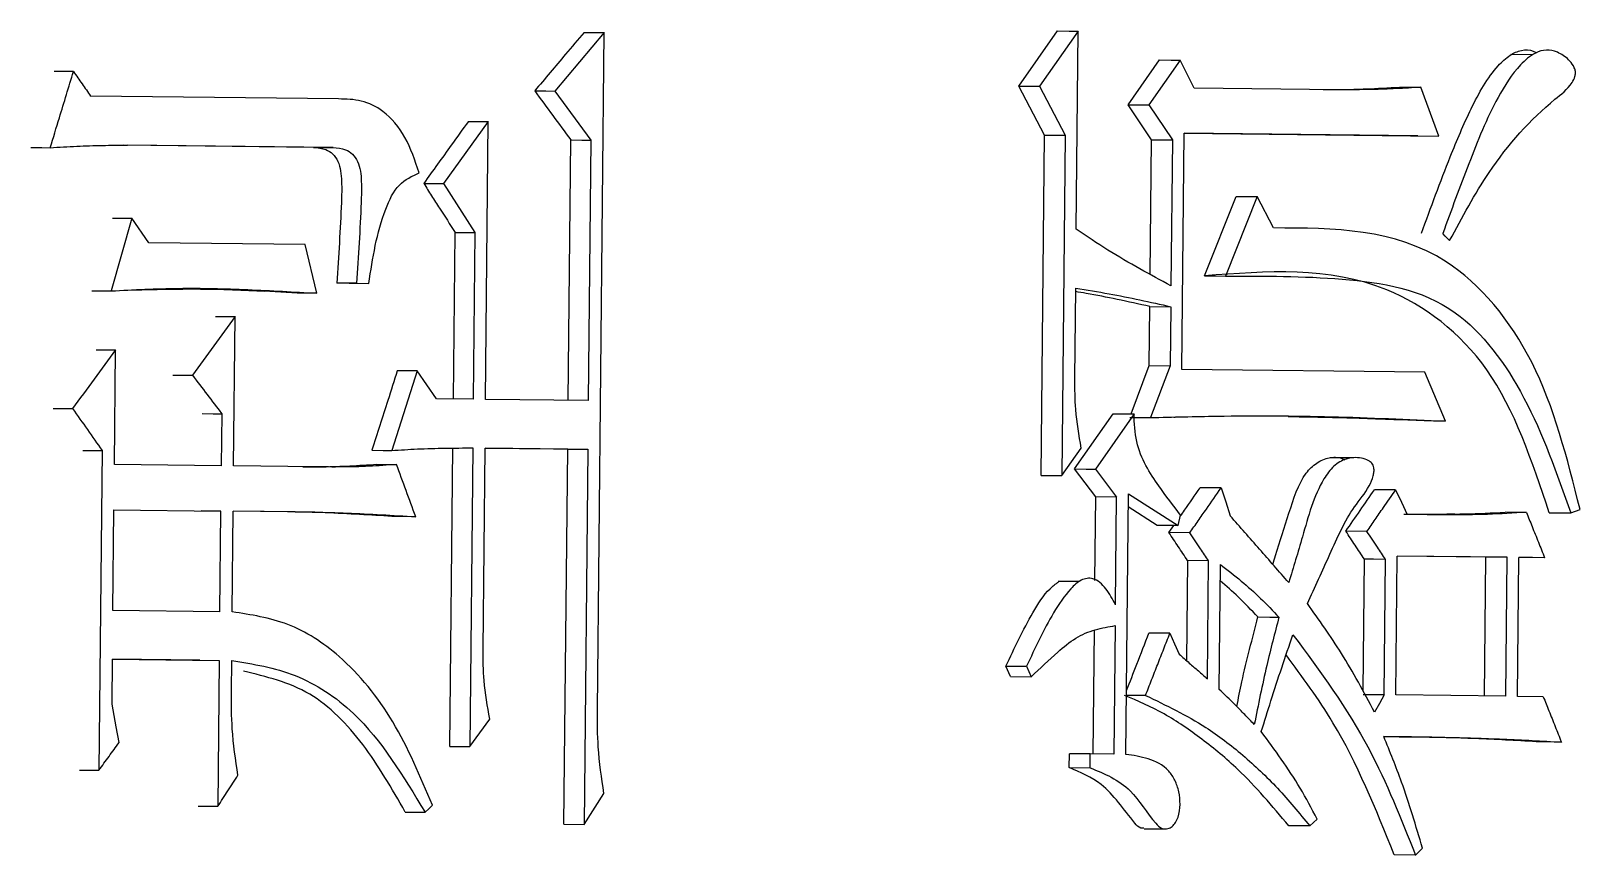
# Model space of a CAD drawing. Header units: millimetres. Extents: x 2448 to 4397, y 790 to 2168.
# Drawn here: x 3199.246 to 3203.587, y 990.418 to 992.727 of the extents above; entities that cross this region are included whole.
import ezdxf

# ---------------------------------------------------------------- set-up
doc = ezdxf.new("R2010")
doc.units = ezdxf.units.MM

msp = doc.modelspace()

# ---------------------------------------------------------------- linework, layer by layer
at = {"color": 7, "linetype": 'Continuous', "lineweight": 25}
for p, q in [((3200.8521, 992.7231), (3200.7137, 992.5592)), ((3200.8333, 990.8247), (3200.8521, 992.7231)), ((3202.0145, 992.573), (3202.1229, 992.7275)), ((3202.181, 992.727), (3202.0724, 992.5725)), ((3202.1755, 992.1721), (3202.181, 992.727)), ((3202.3208, 992.5207), (3202.4084, 992.6462)), ((3202.4669, 992.6458), (3202.3792, 992.5202)), ((3202.5061, 992.5674), (3202.4669, 992.6458)), ((3203.4542, 992.6606), (3203.3935, 992.6611)), ((3200.1081, 992.537), (3199.4133, 992.545)), ((3200.7137, 992.5592), (3200.815, 992.4217)), ((3202.0866, 992.4358), (3202.0145, 992.573)), ((3202.0724, 992.5725), (3202.1447, 992.4354)), ((3202.9101, 992.5627), (3202.5061, 992.5674)), ((3203.1919, 992.4328), (3203.1407, 992.5697)), ((3202.3863, 992.4225), (3202.3208, 992.5207)), ((3202.3792, 992.5202), (3202.4448, 992.4221)), ((3200.5277, 992.4737), (3200.4023, 992.2999)), ((3200.52, 991.6949), (3200.5277, 992.4737)), ((3200.7515, 991.692), (3200.7588, 992.4221)), ((3200.815, 992.4217), (3200.8077, 991.6916)), ((3202.0772, 991.4818), (3202.0866, 992.4358)), ((3202.1447, 992.4354), (3202.1352, 991.4813)), ((3202.3825, 992.0451), (3202.3863, 992.4225)), ((3202.4448, 992.4221), (3202.4407, 992.0132)), ((3202.4717, 991.7792), (3202.4782, 992.4412)), ((3202.4782, 992.4412), (3203.1919, 992.4328)), ((3203.1323, 992.4332), (3202.4782, 992.4409)), ((3203.1323, 992.4332), (3203.1919, 992.4328)), ((3200.0377, 992.4013), (3199.506, 992.4074)), ((3200.0929, 992.4009), (3199.5166, 992.4075)), ((3200.0377, 992.4013), (3200.0929, 992.4009)), ((3200.4023, 992.2999), (3200.4903, 992.1626)), ((3202.5351, 992.0411), (3202.6234, 992.264)), ((3202.6823, 992.2635), (3202.5938, 992.0407)), ((3202.7277, 992.1754), (3202.6823, 992.2635)), ((3199.5286, 992.2029), (3199.4707, 991.9991)), ((3199.5767, 992.1342), (3199.5286, 992.2029)), ((3200.4299, 991.696), (3200.4345, 992.163)), ((3200.4903, 992.1626), (3200.4856, 991.6953)), ((3200.0141, 992.1292), (3199.5767, 992.1342)), ((3200.0473, 991.9925), (3200.0141, 992.1292)), ((3200.1582, 992.0204), (3200.1029, 992.0208)), ((3200.1374, 992.0204), (3200.1029, 992.0208)), ((3200.1374, 992.0204), (3200.1927, 992.02)), ((3200.1582, 992.0204), (3200.1927, 992.02)), ((3199.9922, 991.9929), (3199.8998, 991.9983)), ((3202.1714, 991.7535), (3202.1739, 992.0066)), ((3202.38, 991.7898), (3202.3817, 991.9553)), ((3202.3817, 991.9553), (3202.4401, 991.9548)), ((3202.4401, 991.9548), (3202.4385, 991.7893)), ((3199.8139, 991.5084), (3199.818, 991.927)), ((3199.4288, 991.8339), (3199.483, 991.8335)), ((3199.4799, 991.5122), (3199.483, 991.8335)), ((3200.3282, 991.775), (3200.2571, 991.5519)), ((3200.3825, 991.6965), (3200.3282, 991.775)), ((3202.3291, 991.6543), (3202.38, 991.7898)), ((3202.38, 991.7898), (3202.4385, 991.7893)), ((3202.4385, 991.7893), (3202.3838, 991.6439)), ((3203.1525, 991.7712), (3202.4717, 991.7792)), ((3203.2102, 991.6342), (3203.1525, 991.7712)), ((3200.4856, 991.6953), (3200.3825, 991.6965)), ((3200.8077, 991.6916), (3200.52, 991.6949)), ((3199.7806, 991.6548), (3199.7791, 991.5088)), ((3202.1708, 991.5001), (3202.2789, 991.6546)), ((3202.3373, 991.6542), (3202.229, 991.4997)), ((3202.2789, 991.6547), (3202.3373, 991.6542)), ((3203.1507, 991.6346), (3203.0823, 991.638)), ((3199.4454, 991.5516), (3199.4365, 990.6559)), ((3200.4202, 990.7222), (3200.4285, 991.5594)), ((3200.4843, 991.559), (3200.476, 990.7218)), ((3200.513, 990.994), (3200.5186, 991.5586)), ((3200.5186, 991.5586), (3200.8064, 991.5553)), ((3200.7502, 991.5557), (3200.5186, 991.5584)), ((3200.7398, 990.5043), (3200.7502, 991.5557)), ((3200.7502, 991.5557), (3200.8064, 991.5553)), ((3200.8064, 991.5553), (3200.796, 990.5039)), ((3202.1352, 991.4813), (3202.1895, 991.5586)), ((3199.7791, 991.5088), (3199.4799, 991.5122)), ((3200.0425, 991.5057), (3199.8139, 991.5084)), ((3202.23, 991.4216), (3202.1708, 991.5001)), ((3202.229, 991.4997), (3202.2883, 991.4211)), ((3202.947, 991.5312), (3202.8871, 991.5317)), ((3202.0772, 991.4818), (3202.1352, 991.4813)), ((3202.2277, 991.1879), (3202.23, 991.4216)), ((3202.2883, 991.4211), (3202.23, 991.4216)), ((3202.2853, 991.1193), (3202.2883, 991.4211)), ((3202.3145, 990.7003), (3202.3217, 991.4305)), ((3202.3217, 991.4305), (3202.4607, 991.3412)), ((3199.4758, 991.1034), (3199.4786, 991.3857)), ((3199.4786, 991.3857), (3199.7779, 991.3822)), ((3199.7779, 991.3822), (3199.7231, 991.3826)), ((3199.7751, 991.0999), (3199.7779, 991.3822)), ((3199.8098, 991.0995), (3199.8126, 991.3818)), ((3200.0413, 991.3792), (3199.8126, 991.3818)), ((3199.9861, 991.3796), (3199.8126, 991.3816)), ((3199.9861, 991.3796), (3200.0413, 991.3792)), ((3202.4021, 991.3416), (3202.3213, 991.3936)), ((3202.4607, 991.3412), (3202.4676, 991.3703)), ((3203.4369, 991.3784), (3203.377, 991.3788)), ((3203.561, 991.3769), (3203.5871, 991.3863)), ((3202.4352, 991.3218), (3202.4488, 991.3413)), ((3202.9901, 991.3252), (3202.9309, 991.3257)), ((3202.4937, 991.3213), (3202.4352, 991.3218)), ((3202.4875, 991.2433), (3202.4847, 990.9627)), ((3202.5461, 991.2428), (3202.4875, 991.2433)), ((3202.5428, 990.9119), (3202.5461, 991.2428)), ((3202.9791, 990.8782), (3202.9827, 991.2472)), ((3203.0383, 990.8671), (3203.042, 991.2467)), ((3203.0712, 990.8667), (3203.075, 991.2561)), ((3203.3834, 991.2524), (3203.075, 991.2561)), ((3203.3236, 991.2529), (3203.075, 991.2558)), ((3203.3197, 990.8635), (3203.3236, 991.2529)), ((3203.3834, 991.2524), (3203.3236, 991.2529)), ((3203.3795, 990.863), (3203.3834, 991.2524)), ((3203.4122, 990.8627), (3203.4161, 991.2521)), ((3203.4879, 991.2512), (3203.4161, 991.2521)), ((3203.428, 991.2517), (3203.4161, 991.2518)), ((3202.5757, 990.8823), (3202.5792, 991.2327)), ((3202.183, 991.1843), (3202.1249, 991.1848)), ((3199.7751, 991.0999), (3199.4758, 991.1034)), ((3202.2229, 990.7014), (3202.2263, 991.0485)), ((3202.2847, 991.0609), (3202.2811, 990.7007)), ((3199.4732, 990.8405), (3199.4745, 990.9671)), ((3199.4745, 990.9671), (3199.7737, 990.9636)), ((3199.719, 990.964), (3199.4745, 990.9668)), ((3199.719, 990.964), (3199.7737, 990.9636)), ((3199.7737, 990.9636), (3199.7697, 990.5547)), ((3199.8076, 990.8756), (3199.8085, 990.9632)), ((3201.9783, 990.9474), (3202.0362, 990.947)), ((3201.9914, 990.9181), (3201.9783, 990.9474)), ((3202.0362, 990.947), (3202.0493, 990.9177)), ((3201.9914, 990.9181), (3202.0493, 990.9177)), ((3202.3694, 990.8652), (3202.3161, 990.8656)), ((3203.3795, 990.863), (3203.0712, 990.8667)), ((3203.4841, 990.8618), (3203.4122, 990.8627)), ((3200.476, 990.7218), (3200.5317, 990.799)), ((3200.4202, 990.7222), (3200.476, 990.7218)), ((3202.1558, 990.663), (3202.1562, 990.7019)), ((3202.2144, 990.7015), (3202.1562, 990.7019)), ((3202.214, 990.6626), (3202.2144, 990.7015)), ((3202.2811, 990.7007), (3202.2144, 990.7015)), ((3199.3823, 990.6563), (3199.4365, 990.6559)), ((3202.1558, 990.663), (3202.214, 990.6626)), ((3200.796, 990.5039), (3200.8515, 990.5909)), ((3199.715, 990.5551), (3199.7697, 990.5547)), ((3200.2948, 990.5387), (3200.3504, 990.5383)), ((3200.7398, 990.5043), (3200.796, 990.5039)), ((3202.8302, 990.4995), (3202.7711, 990.5)), ((3202.3656, 990.4915), (3202.4241, 990.4911)), ((3203.1259, 990.4181), (3203.0664, 990.4186))]:
    msp.add_line(p, q, dxfattribs=at)
at = {"color": 7, "linetype": 'Continuous', "lineweight": 25, "flags": 128}
for points in [[(3200.7959, 992.7235), (3200.8274, 992.7233), (3200.8521, 992.7231)], [(3202.1229, 992.7275), (3202.1554, 992.7272), (3202.181, 992.727)], [(3202.4084, 992.6462), (3202.4412, 992.646), (3202.4669, 992.6458)], [(3199.3651, 992.6137), (3199.3347, 992.614), (3199.311, 992.6141)], [(3200.6576, 992.5596), (3200.689, 992.5594), (3200.7137, 992.5592)], [(3202.0145, 992.573), (3202.0469, 992.5727), (3202.0724, 992.5725)], [(3203.0812, 992.5701), (3203.1145, 992.5699), (3203.1407, 992.5697)], [(3202.3208, 992.5207), (3202.3535, 992.5204), (3202.3792, 992.5202)], [(3200.4719, 992.4741), (3200.5031, 992.4739), (3200.5277, 992.4737)], [(3200.7588, 992.4221), (3200.7902, 992.4219), (3200.815, 992.4217)], [(3202.0866, 992.4358), (3202.1191, 992.4356), (3202.1447, 992.4354)], [(3202.3863, 992.4225), (3202.419, 992.4223), (3202.4448, 992.4221)], [(3199.2461, 992.4007), (3199.2762, 992.4005), (3199.3, 992.4003)], [(3200.3466, 992.3003), (3200.3778, 992.3001), (3200.4023, 992.2999)], [(3202.6234, 992.264), (3202.6564, 992.2637), (3202.6823, 992.2635)], [(3199.4742, 992.2033), (3199.5046, 992.2031), (3199.5286, 992.2029)], [(3200.4345, 992.163), (3200.4657, 992.1628), (3200.4903, 992.1626)], [(3203.2218, 992.1403), (3203.2169, 992.1453), (3203.2096, 992.1527), (3203.2023, 992.16)], [(3202.5351, 992.0411), (3202.5498, 992.041), (3202.5645, 992.0409), (3202.5938, 992.0407)], [(3199.4165, 991.9995), (3199.4468, 991.9993), (3199.4707, 991.9991)], [(3200.0473, 991.9925), (3200.0165, 991.9927), (3199.9922, 991.9929)], [(3199.7632, 991.9274), (3199.7939, 991.9271), (3199.818, 991.927)], [(3199.6437, 991.7632), (3199.6742, 991.763), (3199.6983, 991.7628)], [(3200.3282, 991.775), (3200.2971, 991.7752), (3200.2727, 991.7754)], [(3199.3086, 991.6697), (3199.3389, 991.6695), (3199.3627, 991.6694)], [(3199.7259, 991.6552), (3199.7565, 991.655), (3199.7806, 991.6548)], [(3202.3254, 991.6444), (3202.3581, 991.6441), (3202.3838, 991.6439)], [(3203.2102, 991.6342), (3203.1769, 991.6344), (3203.1507, 991.6346)], [(3199.391, 991.552), (3199.4215, 991.5517), (3199.4454, 991.5516)], [(3200.2016, 991.5523), (3200.2327, 991.5521), (3200.2571, 991.5519)], [(3200.215, 991.5132), (3200.2461, 991.513), (3200.2705, 991.5128)], [(3202.1708, 991.5001), (3202.2034, 991.4999), (3202.229, 991.4997)], [(3202.5813, 991.4469), (3202.5484, 991.4471), (3202.5226, 991.4473)], [(3202.5813, 991.4469), (3202.5942, 991.4078), (3202.6071, 991.3687)], [(3203.0703, 991.4411), (3203.0371, 991.4414), (3203.0109, 991.4416)], [(3203.0703, 991.4411), (3203.0864, 991.4069), (3203.1025, 991.3726)], [(3203.5009, 991.3774), (3203.5252, 991.3772), (3203.5431, 991.377), (3203.561, 991.3769)], [(3200.3242, 991.3662), (3200.293, 991.3664), (3200.2686, 991.3666)], [(3202.4607, 991.3412), (3202.4279, 991.3415), (3202.4021, 991.3416)], [(3203.042, 991.2467), (3203.0088, 991.247), (3202.9827, 991.2472)], [(3203.4879, 991.2512), (3203.4544, 991.2515), (3203.428, 991.2517)], [(3202.6845, 991.0852), (3202.7175, 991.0849), (3202.7434, 991.0847)], [(3202.4377, 991.0397), (3202.405, 991.0399), (3202.3792, 991.0401)], [(3202.4377, 991.0397), (3202.4507, 991.0103), (3202.4637, 990.9809)], [(3203.0383, 990.8671), (3203.0051, 990.8673), (3202.979, 990.8675)], [(3203.0383, 990.8671), (3203.0249, 990.8429), (3203.0115, 990.8187)], [(3199.4931, 990.7332), (3199.485, 990.777), (3199.4791, 990.8087), (3199.4732, 990.8405)], [(3203.535, 990.7346), (3203.5014, 990.7349), (3203.475, 990.7351)], [(3200.3504, 990.5383), (3200.3608, 990.5479), (3200.3712, 990.5575)], [(3202.8302, 990.4995), (3202.8402, 990.5092), (3202.8502, 990.5188)], [(3203.1259, 990.4182), (3203.1359, 990.4278), (3203.1458, 990.4374)]]:
    msp.add_lwpolyline(points, dxfattribs=at)
at = {"color": 7, "linetype": 'Continuous', "lineweight": 25}
for points, knots in [([(3200.7959, 992.7235), (3200.7787, 992.7031), (3200.747, 992.6655), (3200.701, 992.6109), (3200.6721, 992.5767), (3200.6576, 992.5596)], [0, 0, 0, 0, 0.3738252, 0.6869124, 1, 1, 1, 1]), ([(3203.1428, 992.1604), (3203.1691, 992.2325), (3203.2125, 992.3513), (3203.2801, 992.5115), (3203.3356, 992.6112), (3203.3886, 992.66), (3203.4223, 992.6756), (3203.4488, 992.6759), (3203.4616, 992.6678), (3203.4644, 992.6661)], [0, 0, 0, 0, 0.3394465, 0.5590949, 0.7810884, 0.8568052, 0.9194412, 0.9825702, 1, 1, 1, 1]), ([(3203.2218, 992.1403), (3203.257, 992.2057), (3203.3391, 992.3583), (3203.4636, 992.4966), (3203.5559, 992.5665), (3203.5727, 992.5963), (3203.5748, 992.6093), (3203.5733, 992.62), (3203.5672, 992.6336), (3203.5512, 992.6524), (3203.5255, 992.669), (3203.4927, 992.6768), (3203.4558, 992.6655), (3203.4067, 992.623), (3203.3402, 992.5192), (3203.2741, 992.3548), (3203.2263, 992.2251), (3203.2024, 992.16)], [0, 0, 0, 0, 0.163465, 0.381612, 0.435704, 0.449374, 0.455784, 0.46222, 0.47112, 0.487583, 0.519897, 0.548376, 0.576976, 0.620967, 0.705438, 0.85217, 1, 1, 1, 1]), ([(3199.3, 992.4003), (3199.3086, 992.4284), (3199.3237, 992.478), (3199.3454, 992.5491), (3199.3585, 992.5922), (3199.3651, 992.6137)], [0, 0, 0, 0, 0.394364, 0.697182, 1, 1, 1, 1]), ([(3199.3651, 992.6137), (3199.3691, 992.608), (3199.3772, 992.5966), (3199.3892, 992.5794), (3199.4013, 992.5622), (3199.4093, 992.5508), (3199.4133, 992.545)], [0, 0, 0, 0, 0.25, 0.5, 0.75, 1, 1, 1, 1]), ([(3200.6576, 992.5596), (3200.6745, 992.5367), (3200.7082, 992.4908), (3200.7419, 992.445), (3200.7588, 992.4221)], [0, 0, 0, 0, 0.4999996, 1, 1, 1, 1]), ([(3202.8674, 992.5632), (3202.8847, 992.5632), (3202.9249, 992.5632), (3202.9962, 992.5652), (3203.0501, 992.5683), (3203.0812, 992.5701)], [0, 0, 0, 0, 0.242908, 0.562578, 1, 1, 1, 1]), ([(3203.1407, 992.5697), (3203.1179, 992.5683), (3203.0725, 992.5655), (3202.9956, 992.5629), (3202.9414, 992.5627), (3202.9101, 992.5627)], [0, 0, 0, 0, 0.296478, 0.59297, 1, 1, 1, 1]), ([(3200.3337, 992.3299), (3200.3222, 992.3644), (3200.2998, 992.432), (3200.2403, 992.5029), (3200.1726, 992.5356), (3200.1295, 992.5365), (3200.1081, 992.537)], [0, 0, 0, 0, 0.2923065, 0.5734247, 0.787765, 1, 1, 1, 1]), ([(3200.4719, 992.4741), (3200.4559, 992.452), (3200.4271, 992.4119), (3200.3853, 992.354), (3200.3595, 992.3182), (3200.3466, 992.3003)], [0, 0, 0, 0, 0.382127, 0.691063, 1, 1, 1, 1]), ([(3199.3, 992.4003), (3199.3249, 992.4019), (3199.3735, 992.4049), (3199.4457, 992.407), (3199.493, 992.4073), (3199.5166, 992.4075)], [0, 0, 0, 0, 0.3445823, 0.6722425, 1, 1, 1, 1]), ([(3200.0377, 992.4013), (3200.0495, 992.4003), (3200.0685, 992.3988), (3200.0924, 992.384), (3200.1127, 992.3552), (3200.1178, 992.305), (3200.1144, 992.1916), (3200.108, 992.0964), (3200.1029, 992.0208)], [0, 0, 0, 0, 0.100815, 0.161531, 0.224495, 0.354812, 0.487584, 1, 1, 1, 1]), ([(3200.0929, 992.4009), (3200.1047, 992.3999), (3200.1237, 992.3984), (3200.1477, 992.3836), (3200.1681, 992.3548), (3200.1731, 992.3046), (3200.1698, 992.1912), (3200.1633, 992.096), (3200.1582, 992.0204)], [0, 0, 0, 0, 0.100927, 0.161695, 0.224683, 0.354977, 0.487714, 1, 1, 1, 1]), ([(3200.1927, 992.02), (3200.2037, 992.0909), (3200.2188, 992.189), (3200.2731, 992.3018), (3200.3139, 992.3207), (3200.3337, 992.3299)], [0, 0, 0, 0, 0.5741022, 0.7930582, 1, 1, 1, 1]), ([(3200.3466, 992.3003), (3200.354, 992.2887), (3200.3689, 992.2655), (3200.3982, 992.2197), (3200.4201, 992.1856), (3200.4345, 992.163)], [0, 0, 0, 0, 0.253576, 0.507152, 1, 1, 1, 1]), ([(3202.4407, 992.0132), (3202.4118, 992.029), (3202.3525, 992.0612), (3202.2633, 992.1123), (3202.2048, 992.1522), (3202.1755, 992.1721)], [0, 0, 0, 0, 0.322832, 0.6610659, 1, 1, 1, 1]), ([(3203.5871, 991.3863), (3203.5511, 991.5301), (3203.481, 991.8099), (3203.1788, 992.1737), (3202.8975, 992.1748), (3202.7277, 992.1754)], [0, 0, 0, 0, 0.295263, 0.57455, 1, 1, 1, 1]), ([(3203.5009, 991.3774), (3203.4527, 991.5218), (3203.3594, 991.8016), (3202.9943, 992.0772), (3202.7089, 992.0548), (3202.5351, 992.0411)], [0, 0, 0, 0, 0.294535, 0.570582, 1, 1, 1, 1]), ([(3202.5938, 992.0407), (3202.7021, 992.0408), (3202.9186, 992.0411), (3203.2347, 991.9904), (3203.4463, 991.704), (3203.5222, 991.4874), (3203.561, 991.3769)], [0, 0, 0, 0, 0.273139, 0.54581, 0.768156, 1, 1, 1, 1]), ([(3199.4707, 991.9991), (3199.5337, 992.0023), (3199.6616, 992.0087), (3199.8215, 992.0045), (3199.9506, 991.998), (3200.0151, 991.9943), (3200.0473, 991.9925)], [0, 0, 0, 0, 0.326342, 0.663009, 0.831499, 1, 1, 1, 1]), ([(3199.5274, 992.0018), (3199.5274, 992.0018), (3199.5274, 992.0018), (3199.5281, 992.0018), (3199.5694, 992.0028), (3199.7348, 992.0067), (3199.842, 992.0012), (3199.9008, 991.9983)], [0, 0, 0, 0, 0.000275, 0.004395, 0.015692, 0.460517, 1, 1, 1, 1]), ([(3202.3817, 991.9553), (3202.3511, 991.9621), (3202.2918, 991.9753), (3202.2224, 991.9889), (3202.1835, 991.9955), (3202.1738, 991.9971)], [0, 0, 0, 0, 0.4420936, 0.859794, 1, 1, 1, 1]), ([(3202.1739, 992.0066), (3202.205, 992.0016), (3202.2652, 991.9919), (3202.3539, 991.974), (3202.4114, 991.9612), (3202.4401, 991.9548)], [0, 0, 0, 0, 0.349007, 0.674455, 1, 1, 1, 1]), ([(3199.818, 991.927), (3199.7981, 991.8996), (3199.7582, 991.8449), (3199.7182, 991.7902), (3199.6983, 991.7628)], [0, 0, 0, 0, 0.5, 1, 1, 1, 1]), ([(3199.483, 991.8335), (3199.463, 991.8061), (3199.4229, 991.7514), (3199.3828, 991.6967), (3199.3627, 991.6694)], [0, 0, 0, 0, 0.5, 1, 1, 1, 1]), ([(3199.6983, 991.7628), (3199.712, 991.7448), (3199.7394, 991.7088), (3199.7669, 991.6728), (3199.7806, 991.6548)], [0, 0, 0, 0, 0.500001, 1, 1, 1, 1]), ([(3200.2727, 991.7754), (3200.2638, 991.7476), (3200.2475, 991.6965), (3200.2239, 991.6221), (3200.209, 991.5756), (3200.2016, 991.5523)], [0, 0, 0, 0, 0.374408, 0.687204, 1, 1, 1, 1]), ([(3202.1895, 991.5586), (3202.1832, 991.5945), (3202.1719, 991.6586), (3202.1715, 991.7245), (3202.1714, 991.7535)], [0, 0, 0, 0, 0.5587761, 1, 1, 1, 1]), ([(3199.3627, 991.6694), (3199.3765, 991.6497), (3199.4041, 991.6105), (3199.4316, 991.5712), (3199.4454, 991.5516)], [0, 0, 0, 0, 0.500001, 1, 1, 1, 1]), ([(3202.4676, 991.3703), (3202.4473, 991.3975), (3202.4137, 991.4423), (3202.3688, 991.5077), (3202.3402, 991.5762), (3202.3383, 991.628), (3202.3373, 991.6542)], [0, 0, 0, 0, 0.333977, 0.551625, 0.772836, 1, 1, 1, 1]), ([(3202.3838, 991.6439), (3202.4457, 991.6456), (3202.6153, 991.65), (3202.8912, 991.6486), (3203.1039, 991.639), (3203.2102, 991.6342)], [0, 0, 0, 0, 0.223364, 0.611532, 1, 1, 1, 1]), ([(3202.4486, 991.6455), (3202.4508, 991.6456), (3202.4564, 991.6457), (3202.4728, 991.646), (3202.4827, 991.6461)], [0, 0, 0, 0, 0.396846, 1, 1, 1, 1]), ([(3202.7692, 991.6471), (3202.8247, 991.6461), (3202.9121, 991.6446), (3203.0067, 991.6413), (3203.063, 991.6391), (3203.0757, 991.6385), (3203.0828, 991.6382)], [0, 0, 0, 0, 0.481784, 0.758309, 0.865, 1, 1, 1, 1]), ([(3200.2571, 991.5519), (3200.281, 991.5534), (3200.3309, 991.5566), (3200.4067, 991.5586), (3200.4584, 991.5589), (3200.4843, 991.559)], [0, 0, 0, 0, 0.316167, 0.658025, 1, 1, 1, 1]), ([(3200.0078, 991.5061), (3200.0266, 991.506), (3200.0706, 991.5058), (3200.1397, 991.5084), (3200.1899, 991.5116), (3200.215, 991.5132)], [0, 0, 0, 0, 0.272357, 0.636088, 1, 1, 1, 1]), ([(3200.2705, 991.5128), (3200.2447, 991.5108), (3200.1939, 991.5067), (3200.1178, 991.5053), (3200.0676, 991.5056), (3200.0425, 991.5057)], [0, 0, 0, 0, 0.340346, 0.67008, 1, 1, 1, 1]), ([(3200.3242, 991.3662), (3200.3152, 991.3906), (3200.2973, 991.4395), (3200.2794, 991.4884), (3200.2705, 991.5128)], [0, 0, 0, 0, 0.500001, 1, 1, 1, 1]), ([(3202.7264, 991.2325), (3202.7288, 991.2408), (3202.7427, 991.2893), (3202.7719, 991.3746), (3202.8017, 991.4732), (3202.8486, 991.5192), (3202.8835, 991.5335), (3202.9115, 991.5337), (3202.9255, 991.5273), (3202.9284, 991.5259)], [0, 0, 0, 0, 0.060661, 0.352399, 0.644954, 0.755405, 0.865374, 0.971958, 1, 1, 1, 1]), ([(3202.8231, 991.1228), (3202.8441, 991.1686), (3202.8861, 991.2604), (3202.9379, 991.3778), (3202.9906, 991.438), (3203.0064, 991.4744), (3203.0099, 991.4919), (3203.0101, 991.5022), (3203.0075, 991.5106), (3203.0027, 991.5178), (3202.9918, 991.5259), (3202.9675, 991.5329), (3202.933, 991.5319), (3202.8956, 991.5101), (3202.8454, 991.4414), (3202.8137, 991.3223), (3202.7838, 991.2243), (3202.7708, 991.1818)], [0, 0, 0, 0, 0.162651, 0.325474, 0.406976, 0.438863, 0.450246, 0.461729, 0.469423, 0.477089, 0.490659, 0.519091, 0.576215, 0.62676, 0.678677, 0.860663, 1, 1, 1, 1]), ([(3202.4669, 991.3673), (3202.4709, 991.3731), (3202.4895, 991.3997), (3202.5081, 991.4264), (3202.5226, 991.4473)], [0, 0, 0, 0, 0.215489, 1, 1, 1, 1]), ([(3202.4937, 991.3213), (3202.5014, 991.3324), (3202.5169, 991.3545), (3202.5461, 991.3964), (3202.5676, 991.4272), (3202.5813, 991.4469)], [0, 0, 0, 0, 0.264385, 0.528769, 1, 1, 1, 1]), ([(3202.9309, 991.3257), (3202.9442, 991.345), (3202.9709, 991.3836), (3202.9976, 991.4223), (3203.0109, 991.4416)], [0, 0, 0, 0, 0.5, 1, 1, 1, 1]), ([(3202.9901, 991.3252), (3202.9978, 991.3363), (3203.0131, 991.3584), (3203.0398, 991.3971), (3203.0589, 991.4246), (3203.0703, 991.4411)], [0, 0, 0, 0, 0.286417, 0.572834, 1, 1, 1, 1]), ([(3200.2686, 991.3666), (3200.2388, 991.3683), (3200.1769, 991.372), (3200.0828, 991.3772), (3200.0183, 991.3788), (3199.9861, 991.3796)], [0, 0, 0, 0, 0.316994, 0.658462, 1, 1, 1, 1]), ([(3200.0413, 991.3792), (3200.0715, 991.3784), (3200.1338, 991.3769), (3200.2281, 991.3718), (3200.2921, 991.368), (3200.3242, 991.3662)], [0, 0, 0, 0, 0.319722, 0.659848, 1, 1, 1, 1]), ([(3202.7708, 991.1818), (3202.7436, 991.213), (3202.689, 991.2752), (3202.6344, 991.3375), (3202.6071, 991.3687)], [0, 0, 0, 0, 0.499922, 1, 1, 1, 1]), ([(3203.2362, 991.3733), (3203.2064, 991.3729), (3203.164, 991.3722), (3203.1147, 991.3725), (3203.0981, 991.3726), (3203.0944, 991.3726), (3203.093, 991.3726), (3203.0931, 991.3726), (3203.0931, 991.3726)], [0, 0, 0, 0, 0.608938, 0.870077, 0.94473, 0.976924, 0.991775, 1, 1, 1, 1]), ([(3203.4369, 991.3784), (3203.4006, 991.3762), (3203.3268, 991.3719), (3203.2153, 991.3711), (3203.1401, 991.3721), (3203.1025, 991.3726)], [0, 0, 0, 0, 0.326993, 0.663435, 1, 1, 1, 1]), ([(3203.2343, 991.3737), (3203.2447, 991.3738), (3203.2924, 991.3745), (3203.3399, 991.3769), (3203.377, 991.3788)], [0, 0, 0, 0, 0.218482, 1, 1, 1, 1]), ([(3203.4369, 991.3784), (3203.4422, 991.3652), (3203.4534, 991.3374), (3203.4704, 991.295), (3203.4821, 991.2658), (3203.4879, 991.2512)], [0, 0, 0, 0, 0.3111027, 0.655551, 1, 1, 1, 1]), ([(3202.9827, 991.2472), (3202.9741, 991.2603), (3202.9568, 991.2864), (3202.9395, 991.3126), (3202.9309, 991.3257)], [0, 0, 0, 0, 0.500001, 1, 1, 1, 1]), ([(3203.042, 991.2467), (3203.0346, 991.258), (3203.0222, 991.2767), (3203.0049, 991.3029), (3202.9951, 991.3178), (3202.9901, 991.3252)], [0, 0, 0, 0, 0.42963, 0.714814, 1, 1, 1, 1]), ([(3202.4875, 991.2433), (3202.4787, 991.2564), (3202.4613, 991.2825), (3202.4439, 991.3087), (3202.4352, 991.3218)], [0, 0, 0, 0, 0.5000009, 1, 1, 1, 1]), ([(3202.5461, 991.2428), (3202.5386, 991.2541), (3202.5261, 991.2728), (3202.5087, 991.299), (3202.4987, 991.3139), (3202.4937, 991.3213)], [0, 0, 0, 0, 0.42963, 0.714814, 1, 1, 1, 1]), ([(3202.2853, 991.1193), (3202.277, 991.135), (3202.2609, 991.1658), (3202.2262, 991.1974), (3202.1875, 991.1914), (3202.1497, 991.1554), (3202.0958, 991.0761), (3202.0599, 990.9983), (3202.0362, 990.947)], [0, 0, 0, 0, 0.1218568, 0.2387617, 0.3295729, 0.4253936, 0.6205897, 1, 1, 1, 1]), ([(3202.5792, 991.2327), (3202.5989, 991.2174), (3202.6374, 991.1876), (3202.6923, 991.1382), (3202.7263, 991.1026), (3202.7434, 991.0847)], [0, 0, 0, 0, 0.3445717, 0.6717512, 1, 1, 1, 1]), ([(3201.9783, 990.9474), (3202.0022, 990.9981), (3202.0384, 991.0749), (3202.0892, 991.156), (3202.1177, 991.1779), (3202.1258, 991.1841)], [0, 0, 0, 0, 0.581515, 0.88062, 1, 1, 1, 1]), ([(3202.6845, 991.0852), (3202.6664, 991.1042), (3202.6323, 991.14), (3202.5959, 991.1717), (3202.5787, 991.1867)], [0, 0, 0, 0, 0.529404, 1, 1, 1, 1]), ([(3203.0115, 990.8187), (3202.9965, 990.8466), (3202.9664, 990.9025), (3202.906, 991.0066), (3202.8556, 991.0772), (3202.8231, 991.1228)], [0, 0, 0, 0, 0.261302, 0.522652, 1, 1, 1, 1]), ([(3200.3712, 990.5575), (3200.3372, 990.638), (3200.2703, 990.7968), (3200.1284, 990.9722), (3199.9689, 991.0754), (3199.8626, 991.0915), (3199.8098, 991.0995)], [0, 0, 0, 0, 0.290292, 0.572241, 0.787705, 1, 1, 1, 1]), ([(3202.6254, 990.8341), (3202.6298, 990.8571), (3202.6403, 990.9112), (3202.661, 990.9945), (3202.6767, 991.055), (3202.6845, 991.0852)], [0, 0, 0, 0, 0.271668, 0.635719, 1, 1, 1, 1]), ([(3202.7434, 991.0847), (3202.7317, 991.0398), (3202.7059, 990.9405), (3202.6854, 990.8392), (3202.6742, 990.7837)], [0, 0, 0, 0, 0.453224, 1, 1, 1, 1]), ([(3202.0493, 990.9177), (3202.0738, 990.9412), (3202.114, 990.9799), (3202.1726, 991.0283), (3202.228, 991.0518), (3202.2659, 991.0579), (3202.2847, 991.0609)], [0, 0, 0, 0, 0.344956, 0.566156, 0.783788, 1, 1, 1, 1]), ([(3202.3162, 990.879), (3202.3259, 990.9036), (3202.3469, 990.9573), (3202.3679, 991.011), (3202.3792, 991.0401)], [0, 0, 0, 0, 0.4585554, 1, 1, 1, 1]), ([(3202.3694, 990.8652), (3202.3751, 990.8797), (3202.3865, 990.9088), (3202.4036, 990.9524), (3202.4207, 990.996), (3202.432, 991.0251), (3202.4377, 991.0397)], [0, 0, 0, 0, 0.25, 0.5, 0.75, 1, 1, 1, 1]), ([(3202.6939, 990.764), (3202.7028, 990.7927), (3202.7214, 990.8527), (3202.751, 990.9432), (3202.7721, 991.0048), (3202.7826, 991.0356)], [0, 0, 0, 0, 0.314372, 0.657161, 1, 1, 1, 1]), ([(3202.7826, 991.0356), (3202.8584, 990.933), (3202.995, 990.7483), (3203.0856, 990.5198), (3203.1259, 990.4182)], [0, 0, 0, 0, 0.5550566, 1, 1, 1, 1]), ([(3200.5317, 990.799), (3200.5252, 990.8349), (3200.5137, 990.8991), (3200.5132, 990.9649), (3200.513, 990.994)], [0, 0, 0, 0, 0.558776, 1, 1, 1, 1]), ([(3202.4637, 990.9809), (3202.4732, 990.9727), (3202.4911, 990.957), (3202.5175, 990.934), (3202.5344, 990.9192), (3202.5428, 990.9119)], [0, 0, 0, 0, 0.359367, 0.679683, 1, 1, 1, 1]), ([(3203.0664, 990.4186), (3203.0145, 990.5473), (3202.9318, 990.7522), (3202.809, 990.9173), (3202.7633, 990.9788)], [0, 0, 0, 0, 0.627928, 1, 1, 1, 1]), ([(3199.8085, 990.9632), (3199.8686, 990.9535), (3199.99, 990.9338), (3200.1912, 990.802), (3200.2895, 990.639), (3200.3504, 990.5383)], [0, 0, 0, 0, 0.272965, 0.550334, 1, 1, 1, 1]), ([(3200.2948, 990.5387), (3200.2575, 990.6039), (3200.1839, 990.7325), (3200.0314, 990.8882), (3199.9054, 990.918), (3199.8413, 990.9332)], [0, 0, 0, 0, 0.33578, 0.662379, 1, 1, 1, 1]), ([(3199.8261, 990.6417), (3199.8196, 990.6849), (3199.8081, 990.7622), (3199.8077, 990.8409), (3199.8076, 990.8756)], [0, 0, 0, 0, 0.559159, 1, 1, 1, 1]), ([(3202.7711, 990.5), (3202.7248, 990.555), (3202.649, 990.6452), (3202.5285, 990.7438), (3202.4235, 990.8173), (3202.3484, 990.8496), (3202.311, 990.8656)], [0, 0, 0, 0, 0.3447271, 0.5650735, 0.7836563, 1, 1, 1, 1]), ([(3202.3694, 990.8652), (3202.4268, 990.838), (3202.5217, 990.793), (3202.6433, 990.6996), (3202.7413, 990.6074), (3202.8005, 990.5356), (3202.8302, 990.4995)], [0, 0, 0, 0, 0.335108, 0.554596, 0.776227, 1, 1, 1, 1]), ([(3202.6742, 990.7837), (3202.6653, 990.7931), (3202.6475, 990.8118), (3202.6148, 990.845), (3202.5907, 990.868), (3202.5757, 990.8823)], [0, 0, 0, 0, 0.276554, 0.553118, 1, 1, 1, 1]), ([(3203.4841, 990.8618), (3203.4894, 990.8486), (3203.5005, 990.8208), (3203.5175, 990.7784), (3203.5292, 990.7492), (3203.535, 990.7346)], [0, 0, 0, 0, 0.3111027, 0.655551, 1, 1, 1, 1]), ([(3200.8515, 990.5909), (3200.8452, 990.6341), (3200.8338, 990.7114), (3200.8335, 990.7901), (3200.8333, 990.8247)], [0, 0, 0, 0, 0.559159, 1, 1, 1, 1]), ([(3202.8502, 990.5188), (3202.8349, 990.5482), (3202.8043, 990.6069), (3202.7504, 990.6872), (3202.7128, 990.7384), (3202.6939, 990.764)], [0, 0, 0, 0, 0.332927, 0.666015, 1, 1, 1, 1]), ([(3199.4365, 990.6559), (3199.4459, 990.6688), (3199.4648, 990.6946), (3199.4836, 990.7203), (3199.4931, 990.7332)], [0, 0, 0, 0, 0.500001, 1, 1, 1, 1]), ([(3203.0371, 990.7502), (3203.0941, 990.7497), (3203.206, 990.7486), (3203.3719, 990.7437), (3203.4807, 990.7376), (3203.535, 990.7346)], [0, 0, 0, 0, 0.342177, 0.671046, 1, 1, 1, 1]), ([(3203.1458, 990.4374), (3203.1365, 990.4685), (3203.1179, 990.5307), (3203.0835, 990.6362), (3203.0543, 990.708), (3203.0371, 990.7502)], [0, 0, 0, 0, 0.291077, 0.582191, 1, 1, 1, 1]), ([(3203.475, 990.7351), (3203.4179, 990.7383), (3203.3068, 990.7445), (3203.1608, 990.7486), (3203.0718, 990.7496), (3203.0372, 990.7499)], [0, 0, 0, 0, 0.392903, 0.764059, 1, 1, 1, 1]), ([(3202.214, 990.6626), (3202.2544, 990.6461), (3202.3275, 990.6162), (3202.3764, 990.5289), (3202.4132, 990.4912), (3202.4308, 990.4903), (3202.4443, 990.4976), (3202.4543, 990.5088), (3202.4634, 990.5296), (3202.4676, 990.5598), (3202.4641, 990.5958), (3202.4528, 990.6281), (3202.427, 990.6674), (3202.3769, 990.6909), (3202.3352, 990.6972), (3202.3145, 990.7003)], [0, 0, 0, 0, 0.230682, 0.417812, 0.453771, 0.487642, 0.510867, 0.534856, 0.560014, 0.612077, 0.662973, 0.713604, 0.762757, 0.881713, 1, 1, 1, 1]), ([(3199.7697, 990.5547), (3199.7791, 990.5692), (3199.7979, 990.5982), (3199.8167, 990.6272), (3199.8261, 990.6417)], [0, 0, 0, 0, 0.5, 1, 1, 1, 1]), ([(3202.3649, 990.4932), (3202.3618, 990.4931), (3202.3522, 990.4928), (3202.3115, 990.5401), (3202.2592, 990.6196), (3202.1871, 990.6499), (3202.1558, 990.663)], [0, 0, 0, 0, 0.036027, 0.112552, 0.614527, 1, 1, 1, 1])]:
    msp.add_open_spline(points, degree=3, knots=knots, dxfattribs=at)

doc.saveas('drawing.dxf')
